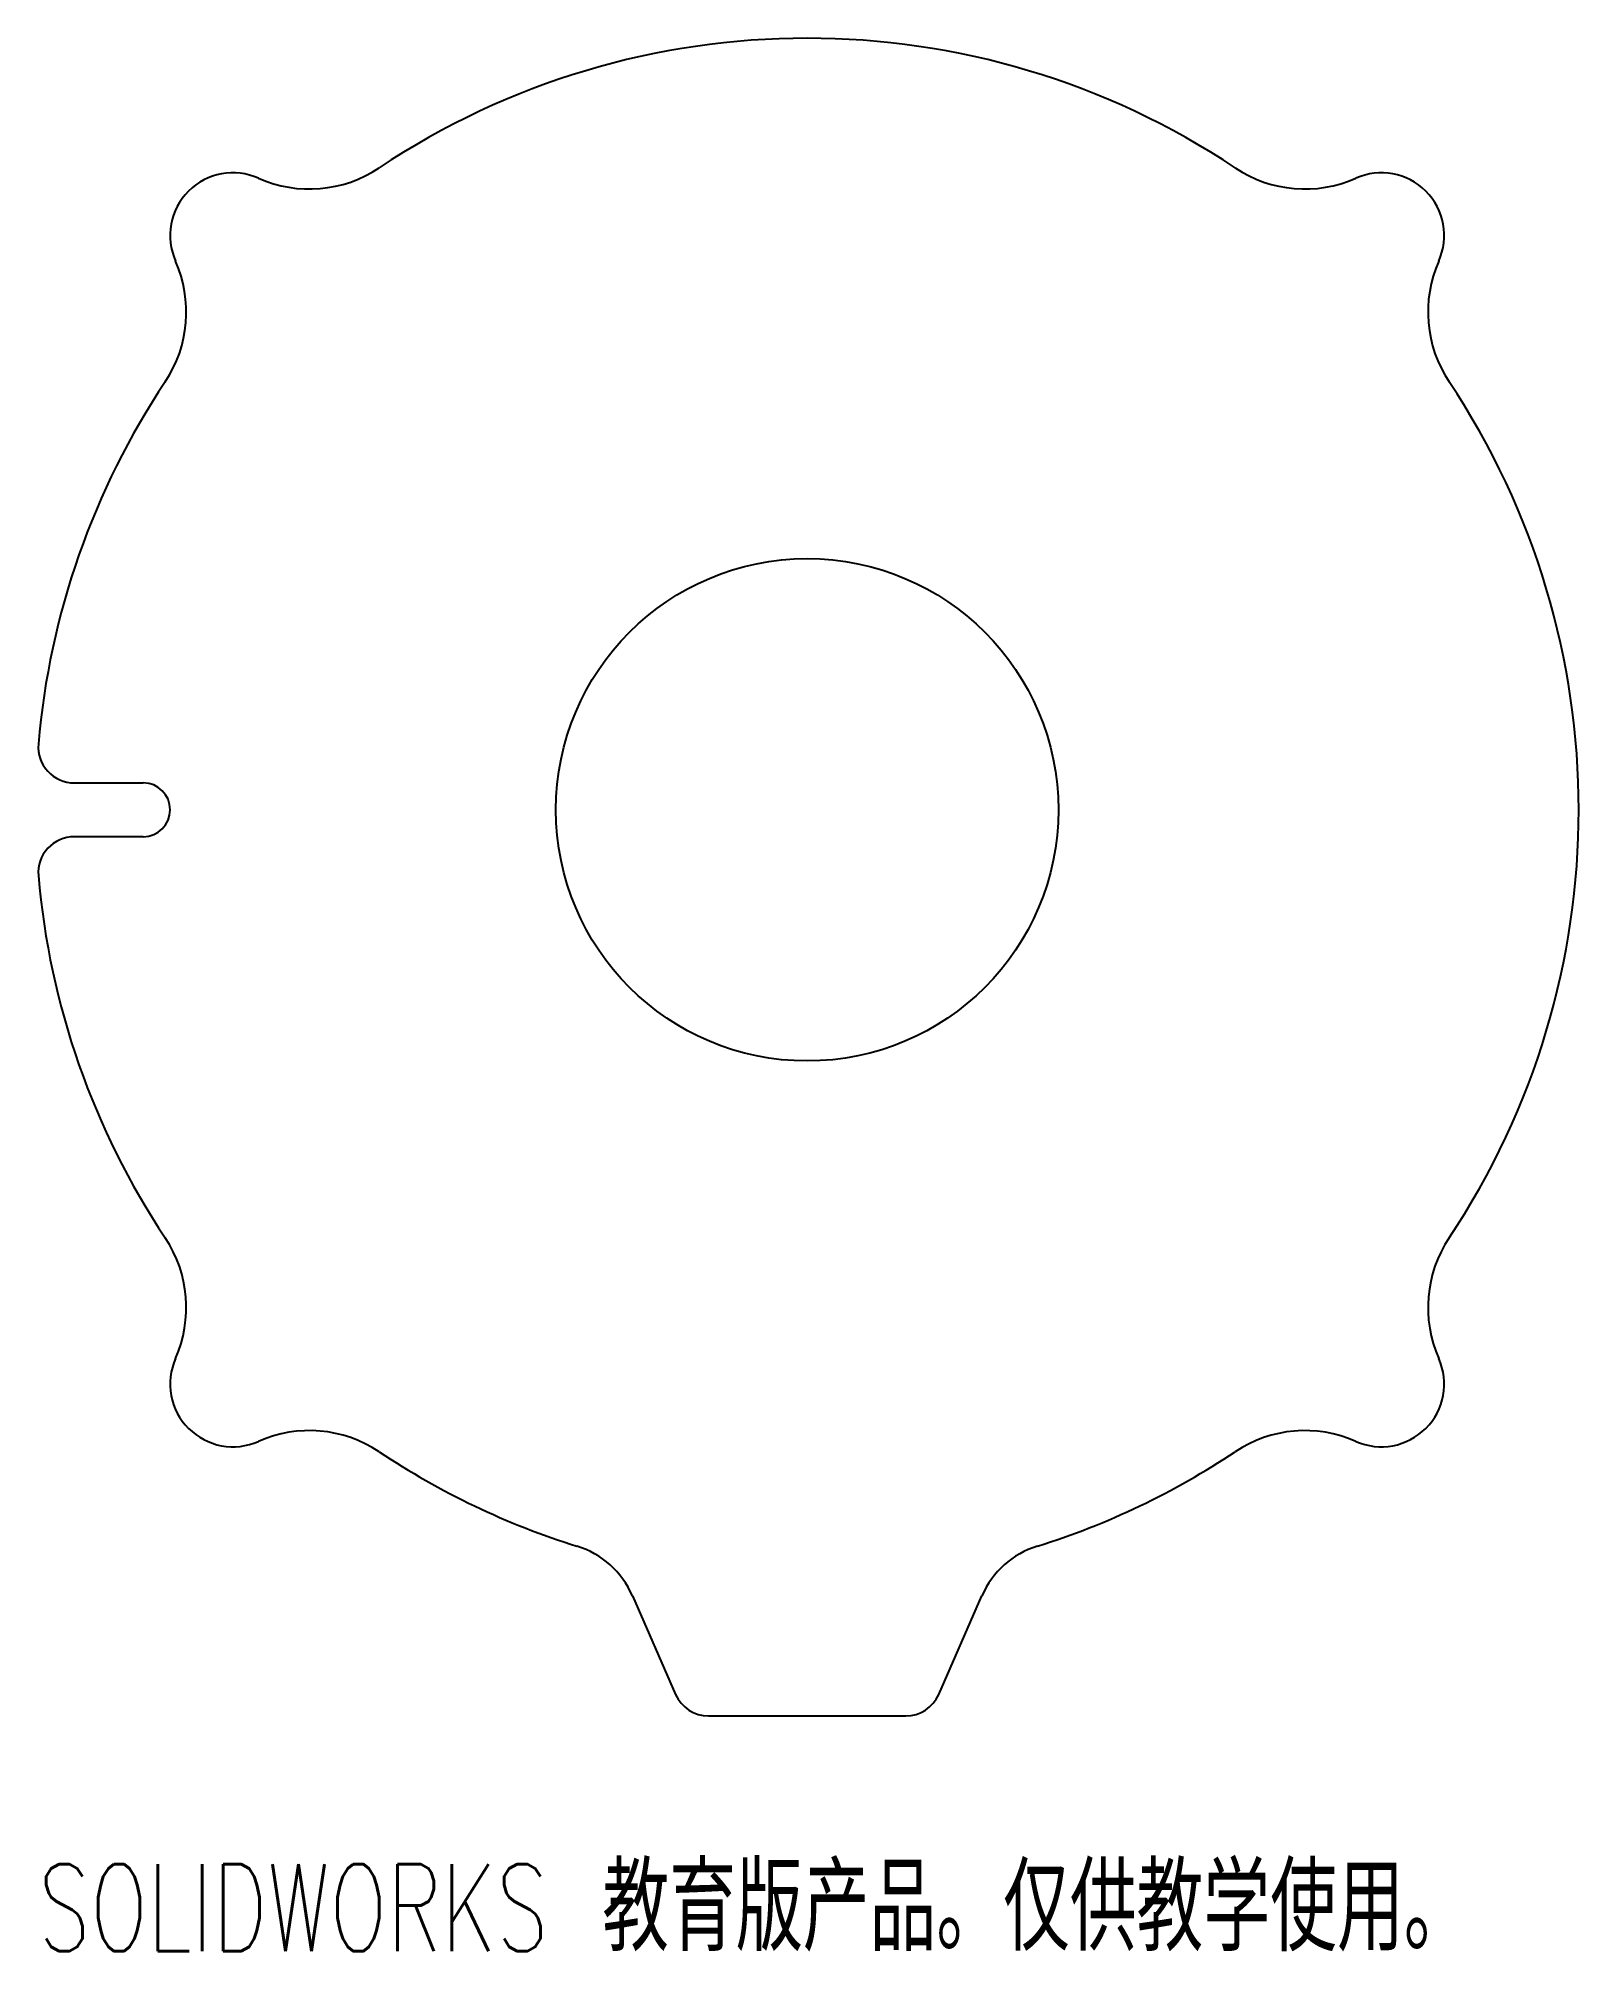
# Model space of a CAD drawing. Header units: millimetres. Extents: x -43 to 43, y -64 to 43.
import ezdxf

# ---------------------------------------------------------------- set-up
doc = ezdxf.new("R2010")
doc.units = ezdxf.units.MM
doc.styles.add('SLDTEXTSTYLE0', font='TXT', dxfattribs={"width": 0.7, "bigfont": 'bigfont'})

msp = doc.modelspace()

# ---------------------------------------------------------------- linework, layer by layer
at = {"color": 7, "linetype": 'Continuous', "lineweight": 25}
for p, q in [((-40.85, 1.5), (-37, 1.5)), ((-37, -1.5), (-40.85, -1.5)), ((-9.74, -43.81), (-7.33, -49.3)), ((7.33, -49.3), (9.74, -43.81)), ((-5.5, -50.5), (5.5, -50.5))]:
    msp.add_line(p, q, dxfattribs=at)
msp.add_circle((0, 0), 14, dxfattribs=at)
for centre, radius, start, end in [((0, 0), 43, 56.3003, 123.6997), ((-32, 32), 3.5, 66.0759, 203.9241), ((-27.74, 41.6), 7, 246.0759, 303.6997), ((27.74, 41.6), 7, 236.3003, 293.9241), ((32, 32), 3.5, 336.0759, 113.9241), ((-41.6, 27.74), 7, 326.3003, 23.9241), ((41.6, 27.74), 7, 156.0759, 213.6997), ((0, 0), 43, 146.3003, 175.1029), ((0, 0), 43, 326.3003, 33.6997), ((-40.85, 3.5), 2, 175.1029, 270), ((-37, 0), 1.5, 270, 90), ((-40.85, -3.5), 2, 90, 184.8971), ((0, 0), 43, 184.8971, 213.6997), ((-41.6, -27.74), 7, 336.0759, 33.6997), ((41.6, -27.74), 7, 146.3003, 203.9241), ((-32, -32), 3.5, 156.0759, 293.9241), ((32, -32), 3.5, 246.0759, 23.9241), ((-27.74, -41.6), 7, 56.3003, 113.9241), ((27.74, -41.6), 7, 66.0759, 123.6997), ((0, 0), 43, 236.3003, 252.6429), ((0, 0), 43, 287.3571, 303.6997), ((-14.32, -45.81), 5, 23.6649, 72.6429), ((14.32, -45.81), 5, 107.3571, 156.3351), ((-5.5, -48.5), 2, 203.6649, 270), ((5.5, -48.5), 2, 270, 336.3351)]:
    msp.add_arc(centre, radius, start, end, dxfattribs=at)

# ---------------------------------------------------------------- texts
at = {"color": 7, "linetype": 'Continuous', "insert": (-42.85, -58.77), "char_height": 4.8336, "attachment_point": 1, "style": 'SLDTEXTSTYLE0'}
msp.add_mtext('SOLIDWORKS 教育版产品。仅供教学使用。', dxfattribs=at)

doc.saveas('drawing.dxf')
